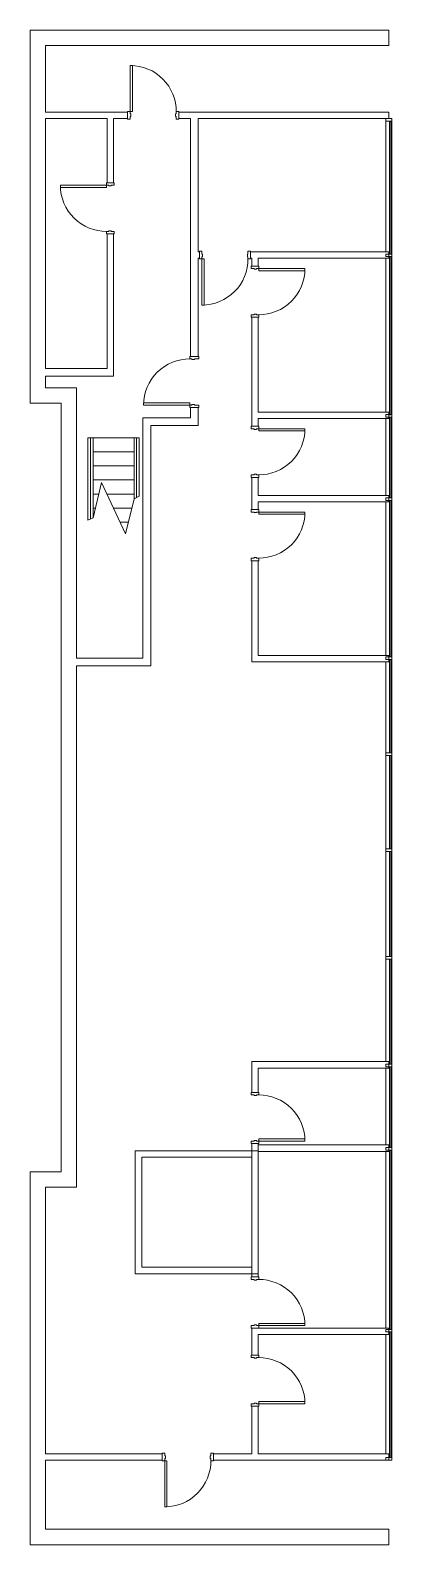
# Model space of a CAD drawing. Header units: inches. Extents: x 473 to 755, y 56 to 1238.
import ezdxf

# ---------------------------------------------------------------- set-up
doc = ezdxf.new("R2010")
doc.units = ezdxf.units.IN
doc.header["$MEASUREMENT"] = 0
for name, color, linetype, lineweight in [('A-DOOR', 31, 'Continuous', 9), ('A-DOOR-FRAM', 31, 'Continuous', 9), ('A-FLOR-HRAL', 11, 'Continuous', 9), ('A-GLAZ-CURT', 52, 'Continuous', 9), ('A-GLAZ-CWMG', 51, 'Continuous', 9), ('A-WALL', 113, 'Continuous', 9), ('I-WALL', 2, 'Continuous', 9), ('S-STRS', 31, 'Continuous', 9), ('S-STRS-MBND', 31, 'Continuous', 9)]:
    doc.layers.add(name, color=color, linetype=linetype, lineweight=lineweight)

# ---------------------------------------------------------------- blocks, each defined once
blk = doc.blocks.new('Door-Single_CE_ - HM Door-2_ HM Frame-5134103-LEVEL 2 Map Export')
at = {"layer": 'A-DOOR'}
for p, q in [((18, 39), (16.25, 39)), ((16.25, 39), (16.25, 3)), ((18, 39), (16.25, 39)), ((16.25, 39), (16.25, 3)), ((18, 3), (18, 39)), ((18, 3), (18, 39)), ((16.25, 3), (18, 3)), ((18, 3), (16.25, 3))]:
    blk.add_line(p, q, dxfattribs=at)
blk.add_arc((18, 3), 36, 90, 180.5, dxfattribs=at)
blk.add_arc((18, 3), 36, 90, 180.5, dxfattribs=at)
blk.add_arc((18, 3), 36, 90, 180.5, dxfattribs=at)
blk.add_arc((18, 3), 36, 90, 180.5, dxfattribs=at)
at = {"layer": 'A-DOOR-FRAM'}
for p, q in [((-18, 3), (-20, 3)), ((-20, 3), (-20, -3)), ((-18, 1.25), (-18, 3)), ((-17.5, 1.25), (-18, 1.25)), ((-17.5, -0.75), (-17.5, 1.25)), ((18, 1.25), (17.5, 1.25)), ((17.5, 1.25), (17.5, -0.75)), ((20, 3), (18, 3)), ((18, 3), (18, 1.25)), ((20, -3), (20, 3)), ((-20, -3), (-18, -3)), ((-18, -3), (-18, -0.75)), ((-18, -0.75), (-17.5, -0.75)), ((17.5, -0.75), (18, -0.75)), ((18, -0.75), (18, -3)), ((18, -3), (20, -3))]:
    blk.add_line(p, q, dxfattribs=at)
blk = doc.blocks.new('Door-Single_CE_ - HM Door-2_ HM Frame-5134525-LEVEL 2 Map Export')
at = {"layer": 'A-DOOR'}
for p, q in [((16.25, -39), (16.25, -3)), ((16.25, -3), (18, -3)), ((16.25, -39), (16.25, -3)), ((18, -3), (16.25, -3)), ((18, -3), (18, -39)), ((18, -3), (18, -39)), ((18, -39), (16.25, -39)), ((18, -39), (16.25, -39))]:
    blk.add_line(p, q, dxfattribs=at)
blk.add_arc((18, -3), 36, 179.5, 270, dxfattribs=at)
blk.add_arc((18, -3), 36, 179.5, 270, dxfattribs=at)
blk.add_arc((18, -3), 36, 179.5, 270, dxfattribs=at)
blk.add_arc((18, -3), 36, 179.5, 270, dxfattribs=at)
at = {"layer": 'A-DOOR-FRAM'}
for p, q in [((-20, 3), (-18, 3)), ((-20, -3), (-20, 3)), ((-18, 3), (-18, 0.75)), ((-18, 0.75), (-17.5, 0.75)), ((-17.5, 0.75), (-17.5, -1.25)), ((17.5, 0.75), (18, 0.75)), ((17.5, -1.25), (17.5, 0.75)), ((18, 3), (20, 3)), ((18, 0.75), (18, 3)), ((20, 3), (20, -3)), ((-18, -3), (-20, -3)), ((-18, -1.25), (-18, -3)), ((-17.5, -1.25), (-18, -1.25)), ((18, -1.25), (17.5, -1.25)), ((18, -3), (18, -1.25)), ((20, -3), (18, -3))]:
    blk.add_line(p, q, dxfattribs=at)
blk = doc.blocks.new('Railing - Railing-5137421-LEVEL 2 Map Export')
at = {"layer": 'A-FLOR-HRAL'}
for p, q in [((519.6, 920.4), (521.6, 920.4)), ((519.6, 920.4), (519.6, 857)), ((521.6, 920.4), (521.6, 857.9)), ((519.6, 857), (521.6, 857.9))]:
    blk.add_line(p, q, dxfattribs=at)
blk = doc.blocks.new('Railing - Railing-5137425-LEVEL 2 Map Export')
at = {"layer": 'A-FLOR-HRAL'}
for p, q in [((553.6, 920.4), (555.6, 920.4)), ((553.6, 920.4), (553.6, 872.8)), ((555.6, 920.4), (555.6, 873.8)), ((553.6, 872.8), (555.6, 873.8))]:
    blk.add_line(p, q, dxfattribs=at)
blk = doc.blocks.new('System Panel - zGlazed-5156566-LEVEL 2 Map Export')
at = {"layer": 'A-GLAZ-CURT'}
for p, q in [((51.8, 1.5), (-51.8, 1.5)), ((-51.8, 1.5), (-51.8, 0.5)), ((-51.8, 0.5), (51.8, 0.5)), ((51.8, 0.5), (51.8, 1.5))]:
    blk.add_line(p, q, dxfattribs=at)
blk = doc.blocks.new('Rectangular Mullion - 4 1_2_ x 2_ Rectangular_CE_-5156564-LEVEL 2 Map Export')
at = {"layer": 'A-GLAZ-CWMG'}
for p, q in [((750.3, 1065.4), (750.3, 1167.4)), ((754.8, 1063.7), (754.8, 1167.4))]:
    blk.add_line(p, q, dxfattribs=at)
blk = doc.blocks.new('Rectangular Mullion - 4 1_2_ x 2_ Rectangular_CE_-5156654-LEVEL 2 Map Export')
at = {"layer": 'A-GLAZ-CWMG'}
for p, q in [((-2, 2.25), (0, 2.25)), ((-2, -2.25), (-2, 2.25)), ((0, 2.25), (0, -2.25)), ((0, -2.25), (-2, -2.25))]:
    blk.add_line(p, q, dxfattribs=at)
blk = doc.blocks.new('Rectangular Mullion - 4 1_2_ x 2_ Rectangular_CE_-5139835-LEVEL 2 Map Export')
at = {"layer": 'A-GLAZ-CWMG'}
for p, q in [((0, 2.25), (-2, 2.25)), ((-2, 2.25), (-2, -2.25)), ((0, -2.25), (0, 2.25)), ((-2, -2.25), (0, -2.25))]:
    blk.add_line(p, q, dxfattribs=at)
blk = doc.blocks.new('System Panel - zGlazed-5156672-LEVEL 2 Map Export')
at = {"layer": 'A-GLAZ-CURT'}
for p, q in [((49, 1.5), (-49, 1.5)), ((-49, 1.5), (-49, 0.5)), ((-49, 0.5), (49, 0.5)), ((49, 0.5), (49, 1.5))]:
    blk.add_line(p, q, dxfattribs=at)
blk = doc.blocks.new('Rectangular Mullion - 4 1_2_ x 2_ Rectangular_CE_-5156671-LEVEL 2 Map Export')
at = {"layer": 'A-GLAZ-CWMG'}
for p, q in [((750.3, 127.4), (750.3, 220.4)), ((754.8, 124.4), (754.8, 222.4))]:
    blk.add_line(p, q, dxfattribs=at)
blk = doc.blocks.new('Rectangular Mullion - 4 1_2_ x 2_ Rectangular_CE_-5140226-LEVEL 2 Map Export')
at = {"layer": 'A-GLAZ-CWMG'}
for p, q in [((-1, 2.25), (1, 2.25)), ((-1, -2.25), (-1, 2.25)), ((1, 2.25), (1, -2.25)), ((1, -2.25), (-1, -2.25))]:
    blk.add_line(p, q, dxfattribs=at)
blk = doc.blocks.new('System Panel - zGlazed-5140339-LEVEL 2 Map Export')
at = {"layer": 'A-GLAZ-CURT'}
for p, q in [((70, 1.5), (-70, 1.5)), ((-70, 1.5), (-70, 0.5)), ((-70, 0.5), (70, 0.5)), ((70, 0.5), (70, 1.5))]:
    blk.add_line(p, q, dxfattribs=at)
blk = doc.blocks.new('Rectangular Mullion - 4 1_2_ x 2_ Rectangular_CE_-5140337-LEVEL 2 Map Export')
at = {"layer": 'A-GLAZ-CWMG'}
for p, q in [((750.3, 225.4), (750.3, 363.4)), ((754.8, 224.4), (754.8, 364.4))]:
    blk.add_line(p, q, dxfattribs=at)
blk = doc.blocks.new('System Panel - zGlazed-5140404-LEVEL 2 Map Export')
at = {"layer": 'A-GLAZ-CURT'}
for p, q in [((31.5, 1.5), (-31.5, 1.5)), ((-31.5, 1.5), (-31.5, 0.5)), ((-31.5, 0.5), (31.5, 0.5)), ((31.5, 0.5), (31.5, 1.5))]:
    blk.add_line(p, q, dxfattribs=at)
blk = doc.blocks.new('Rectangular Mullion - 4 1_2_ x 2_ Rectangular_CE_-5140402-LEVEL 2 Map Export')
at = {"layer": 'A-GLAZ-CWMG'}
for p, q in [((750.3, 368.4), (750.3, 428.4)), ((754.8, 366.4), (754.8, 429.4))]:
    blk.add_line(p, q, dxfattribs=at)
blk = doc.blocks.new('System Panel - zGlazed-5140949-LEVEL 2 Map Export')
at = {"layer": 'A-GLAZ-CURT'}
for p, q in [((36.5, 1.5), (-36.5, 1.5)), ((-36.5, 1.5), (-36.5, 0.5)), ((-36.5, 0.5), (36.5, 0.5)), ((36.5, 0.5), (36.5, 1.5))]:
    blk.add_line(p, q, dxfattribs=at)
blk = doc.blocks.new('Rectangular Mullion - 4 1_2_ x 2_ Rectangular_CE_-5140947-LEVEL 2 Map Export')
at = {"layer": 'A-GLAZ-CWMG'}
for p, q in [((750.3, 674.4), (750.3, 745.4)), ((754.8, 674.4), (754.8, 747.4))]:
    blk.add_line(p, q, dxfattribs=at)
blk = doc.blocks.new('System Panel - zGlazed-5140564-LEVEL 2 Map Export')
at = {"layer": 'A-GLAZ-CURT'}
for p, q in [((61, 1.5), (-61, 1.5)), ((-61, 1.5), (-61, 0.5)), ((-61, 0.5), (61, 0.5)), ((61, 0.5), (61, 1.5))]:
    blk.add_line(p, q, dxfattribs=at)
blk = doc.blocks.new('Rectangular Mullion - 4 1_2_ x 2_ Rectangular_CE_-5140562-LEVEL 2 Map Export')
at = {"layer": 'A-GLAZ-CWMG'}
for p, q in [((750.3, 750.4), (750.3, 870.4)), ((754.8, 749.4), (754.8, 871.4))]:
    blk.add_line(p, q, dxfattribs=at)
blk = doc.blocks.new('System Panel - zGlazed-5140703-LEVEL 2 Map Export')
at = {"layer": 'A-GLAZ-CURT'}
for p, q in [((61.7, 1.5), (-61.7, 1.5)), ((-61.7, 1.5), (-61.7, 0.5)), ((-61.7, 0.5), (61.7, 0.5)), ((61.7, 0.5), (61.7, 1.5))]:
    blk.add_line(p, q, dxfattribs=at)
blk = doc.blocks.new('Rectangular Mullion - 4 1_2_ x 2_ Rectangular_CE_-5140701-LEVEL 2 Map Export')
at = {"layer": 'A-GLAZ-CWMG'}
for p, q in [((750.3, 940.4), (750.3, 1060.4)), ((754.8, 938.4), (754.8, 1061.7))]:
    blk.add_line(p, q, dxfattribs=at)
blk = doc.blocks.new('System Panel - zGlazed-5140875-LEVEL 2 Map Export')
at = {"layer": 'A-GLAZ-CURT'}
for p, q in [((41, 1.5), (-41, 1.5)), ((-41, 1.5), (-41, 0.5)), ((-41, 0.5), (41, 0.5)), ((41, 0.5), (41, 1.5))]:
    blk.add_line(p, q, dxfattribs=at)
blk = doc.blocks.new('Rectangular Mullion - 4 1_2_ x 2_ Rectangular_CE_-5140874-LEVEL 2 Map Export')
at = {"layer": 'A-GLAZ-CWMG'}
for p, q in [((750.3, 515.4), (750.3, 597.4)), ((754.8, 515.4), (754.8, 597.4))]:
    blk.add_line(p, q, dxfattribs=at)
blk = doc.blocks.new('Rectangular Mullion - 4 1_2_ x 2_ Rectangular_CE_-V1-LEVEL 2 Map Export')
at = {"layer": 'A-GLAZ-CWMG'}
for p, q in [((750.3, 433.4), (750.3, 513.4)), ((754.8, 431.4), (754.8, 513.4))]:
    blk.add_line(p, q, dxfattribs=at)
blk = doc.blocks.new('Rectangular Mullion - 4 1_2_ x 2_ Rectangular_CE_-V2-LEVEL 2 Map Export')
at = {"layer": 'A-GLAZ-CWMG'}
for p, q in [((750.3, 599.4), (750.3, 672.4)), ((754.8, 599.4), (754.8, 672.4))]:
    blk.add_line(p, q, dxfattribs=at)
blk = doc.blocks.new('Door-Single_CE_ - HM Door-2_ HM Frame-5141869-LEVEL 2 Map Export')
at = {"layer": 'A-DOOR'}
for p, q in [((16.25, -39.5), (16.25, -3.5)), ((16.25, -3.5), (18, -3.5)), ((16.25, -39.5), (16.25, -3.5)), ((18, -3.5), (16.25, -3.5)), ((18, -3.5), (18, -39.5)), ((18, -3.5), (18, -39.5)), ((18, -39.5), (16.25, -39.5)), ((18, -39.5), (16.25, -39.5))]:
    blk.add_line(p, q, dxfattribs=at)
blk.add_arc((18, -3.5), 36, 179.5, 270, dxfattribs=at)
blk.add_arc((18, -3.5), 36, 179.5, 270, dxfattribs=at)
blk.add_arc((18, -3.5), 36, 179.5, 270, dxfattribs=at)
blk.add_arc((18, -3.5), 36, 179.5, 270, dxfattribs=at)
at = {"layer": 'A-DOOR-FRAM'}
for p, q in [((-20, 3.5), (-18, 3.5)), ((-20, -3.5), (-20, 3.5)), ((-18, 3.5), (-18, 0.25)), ((-18, 0.25), (-17.5, 0.25)), ((-17.5, 0.25), (-17.5, -1.75)), ((17.5, 0.25), (18, 0.25)), ((17.5, -1.75), (17.5, 0.25)), ((18, 3.5), (20, 3.5)), ((18, 0.25), (18, 3.5)), ((20, 3.5), (20, -3.5)), ((-18, -3.5), (-20, -3.5)), ((-18, -1.75), (-18, -3.5)), ((-17.5, -1.75), (-18, -1.75)), ((18, -1.75), (17.5, -1.75)), ((18, -3.5), (18, -1.75)), ((20, -3.5), (18, -3.5))]:
    blk.add_line(p, q, dxfattribs=at)

msp = doc.modelspace()

# ---------------------------------------------------------------- linework, layer by layer
at = {"layer": 'A-WALL', "lineweight": 15}
for p, q in [((752.6, 1238.4), (472.6, 1238.4)), ((472.6, 1238.4), (472.6, 947.4)), ((752.6, 1226.4), (752.6, 1238.4)), ((484.6, 1226.4), (752.6, 1226.4)), ((484.6, 1174.4), (484.6, 1226.4)), ((484.6, 974.4), (484.6, 1169.4)), ((597.6, 1169.4), (597.6, 983.9)), ((603.6, 1065.4), (603.6, 1169.4)), ((603.6, 983.9), (603.6, 1060.4)), ((597.6, 983.9), (603.6, 983.9)), ((532.6, 974.4), (484.6, 974.4)), ((537.6, 968.4), (537.6, 974.4)), ((484.6, 959.4), (484.6, 968.4)), ((484.6, 968.4), (537.6, 968.4)), ((508.6, 959.4), (484.6, 959.4)), ((508.6, 748.4), (508.6, 959.4)), ((472.6, 947.4), (496.6, 947.4)), ((496.6, 947.4), (496.6, 347.4)), ((560.6, 935.9), (560.6, 748.4)), ((597.6, 935.9), (560.6, 935.9)), ((597.6, 943.9), (597.6, 935.9)), ((603.6, 943.9), (597.6, 943.9)), ((603.6, 929.9), (603.6, 943.9)), ((566.6, 742.4), (566.6, 929.9)), ((566.6, 929.9), (603.6, 929.9)), ((560.6, 748.4), (508.6, 748.4)), ((508.6, 335.4), (508.6, 742.4)), ((508.6, 742.4), (566.6, 742.4)), ((496.6, 347.4), (472.6, 347.4)), ((472.6, 347.4), (472.6, 56.4)), ((484.6, 335.4), (508.6, 335.4)), ((484.6, 127.4), (484.6, 335.4)), ((484.6, 68.4), (484.6, 122.4)), ((752.6, 68.4), (484.6, 68.4)), ((752.6, 56.4), (752.6, 68.4)), ((472.6, 56.4), (752.6, 56.4))]:
    msp.add_line(p, q, dxfattribs=at)
at = {"layer": 'I-WALL', "lineweight": 15}
for p, q in [((548.6, 1174.4), (484.6, 1174.4)), ((548.6, 1169.4), (548.6, 1174.4)), ((752.6, 1174.4), (588.6, 1174.4)), ((588.6, 1174.4), (588.6, 1169.4)), ((752.6, 1169.4), (752.6, 1174.4)), ((484.6, 1169.4), (532.6, 1169.4)), ((532.6, 1169.4), (532.6, 1119.4)), ((537.6, 1169.4), (548.6, 1169.4)), ((537.6, 1119.4), (537.6, 1169.4)), ((588.6, 1169.4), (597.6, 1169.4)), ((603.6, 1169.4), (752.6, 1169.4)), ((532.6, 1119.4), (537.6, 1119.4)), ((532.6, 1079.4), (532.6, 974.4)), ((537.6, 1079.4), (532.6, 1079.4)), ((537.6, 974.4), (537.6, 1079.4)), ((604.6, 1065.4), (603.6, 1065.4)), ((604.6, 1060.4), (604.6, 1065.4)), ((752.6, 1065.4), (644.6, 1065.4)), ((644.6, 1065.4), (644.6, 1060.4)), ((752.6, 1060.4), (752.6, 1065.4)), ((603.6, 1060.4), (604.6, 1060.4)), ((644.6, 1060.4), (645.6, 1060.4)), ((645.6, 1060.4), (645.6, 1054.4)), ((645.6, 1054.4), (650.6, 1054.4)), ((650.6, 1054.4), (650.6, 1060.4)), ((650.6, 1060.4), (752.6, 1060.4)), ((645.6, 1014.4), (645.6, 929.4)), ((650.6, 1014.4), (645.6, 1014.4)), ((650.6, 940.4), (650.6, 1014.4)), ((752.6, 940.4), (650.6, 940.4)), ((650.6, 929.4), (650.6, 935.4)), ((650.6, 935.4), (752.6, 935.4)), ((752.6, 935.4), (752.6, 940.4)), ((645.6, 929.4), (650.6, 929.4)), ((645.6, 889.4), (645.6, 864.4)), ((650.6, 889.4), (645.6, 889.4)), ((650.6, 875.4), (650.6, 889.4)), ((752.6, 875.4), (650.6, 875.4)), ((752.6, 870.4), (752.6, 875.4)), ((645.6, 864.4), (650.6, 864.4)), ((650.6, 864.4), (650.6, 870.4)), ((650.6, 870.4), (752.6, 870.4)), ((645.6, 824.4), (645.6, 745.4)), ((650.6, 824.4), (645.6, 824.4)), ((650.6, 750.4), (650.6, 824.4)), ((645.6, 745.4), (752.6, 745.4)), ((752.6, 750.4), (650.6, 750.4)), ((752.6, 745.4), (752.6, 750.4)), ((752.6, 433.4), (645.6, 433.4)), ((645.6, 433.4), (645.6, 409.4)), ((650.6, 428.4), (752.6, 428.4)), ((650.6, 409.4), (650.6, 428.4)), ((752.6, 428.4), (752.6, 433.4)), ((645.6, 409.4), (650.6, 409.4)), ((645.6, 369.4), (645.6, 265.4)), ((650.6, 369.4), (645.6, 369.4)), ((650.6, 265.4), (650.6, 369.4)), ((752.6, 368.4), (650.6, 368.4)), ((752.6, 363.4), (752.6, 368.4)), ((650.6, 363.9), (554.6, 363.9)), ((554.6, 363.9), (554.6, 267.9)), ((559.6, 358.9), (645.6, 358.9)), ((559.6, 272.9), (559.6, 358.9)), ((650.6, 363.4), (752.6, 363.4)), ((645.6, 272.9), (559.6, 272.9)), ((554.6, 267.9), (650.6, 267.9)), ((645.6, 265.4), (650.6, 265.4)), ((645.6, 225.4), (645.6, 204.4)), ((752.6, 225.4), (645.6, 225.4)), ((752.6, 220.4), (752.6, 225.4)), ((650.6, 204.4), (650.6, 220.4)), ((650.6, 220.4), (752.6, 220.4)), ((645.6, 204.4), (650.6, 204.4)), ((645.6, 164.4), (645.6, 127.4)), ((650.6, 164.4), (645.6, 164.4)), ((650.6, 127.4), (650.6, 164.4)), ((575.6, 127.4), (484.6, 127.4)), ((484.6, 122.4), (575.6, 122.4)), ((575.6, 122.4), (575.6, 127.4)), ((645.6, 127.4), (615.6, 127.4)), ((615.6, 127.4), (615.6, 122.4)), ((615.6, 122.4), (752.6, 122.4)), ((752.6, 127.4), (650.6, 127.4)), ((752.6, 122.4), (752.6, 127.4))]:
    msp.add_line(p, q, dxfattribs=at)
at = {"layer": 'S-STRS'}
for p, q in [((519.6, 920.4), (517.6, 920.4)), ((517.6, 920.4), (517.6, 856.1)), ((553.6, 920.4), (521.6, 920.4)), ((557.6, 920.4), (555.6, 920.4)), ((557.6, 920.4), (557.6, 874.7)), ((553.6, 909.4), (521.6, 909.4)), ((553.6, 898.4), (521.6, 898.4)), ((553.6, 887.4), (521.6, 887.4)), ((526.1, 876.4), (521.6, 876.4)), ((553.6, 876.4), (532.5, 876.4)), ((523.4, 865.4), (521.6, 865.4)), ((551.8, 865.4), (537.6, 865.4)), ((549.1, 854.4), (542.7, 854.4))]:
    msp.add_line(p, q, dxfattribs=at)
at = {"layer": 'S-STRS-MBND'}
for p, q in [((521.6, 857.9), (528.3, 885.4)), ((528.3, 885.4), (546.9, 845.4)), ((553.6, 872.8), (557.6, 874.7)), ((546.9, 845.4), (553.6, 872.8)), ((517.6, 856.1), (521.6, 857.9))]:
    msp.add_line(p, q, dxfattribs=at)

# ---------------------------------------------------------------- block references
at = {"layer": 'A-DOOR'}
for name, p, rotation in [('Door-Single_CE_ - HM Door-2_ HM Frame-5134525-LEVEL 2 Map Export', (568.6, 1171.9), 180), ('Door-Single_CE_ - HM Door-2_ HM Frame-5134103-LEVEL 2 Map Export', (535.1, 1099.4), 89.99999999999947), ('Door-Single_CE_ - HM Door-2_ HM Frame-5134103-LEVEL 2 Map Export', (624.6, 1062.9), 180), ('Door-Single_CE_ - HM Door-2_ HM Frame-5134525-LEVEL 2 Map Export', (648.1, 1034.4), 89.99999999999955), ('Door-Single_CE_ - HM Door-2_ HM Frame-5141869-LEVEL 2 Map Export', (600.6, 963.9), 269.9999999999993), ('Door-Single_CE_ - HM Door-2_ HM Frame-5134525-LEVEL 2 Map Export', (648.1, 909.4), 89.99999999999955), ('Door-Single_CE_ - HM Door-2_ HM Frame-5134525-LEVEL 2 Map Export', (648.1, 844.4), 89.99999999999955), ('Door-Single_CE_ - HM Door-2_ HM Frame-5134103-LEVEL 2 Map Export', (648.1, 389.4), 269.9999999999995), ('Door-Single_CE_ - HM Door-2_ HM Frame-5134103-LEVEL 2 Map Export', (648.1, 245.4), 269.9999999999995), ('Door-Single_CE_ - HM Door-2_ HM Frame-5134103-LEVEL 2 Map Export', (648.1, 184.4), 269.9999999999995), ('Door-Single_CE_ - HM Door-2_ HM Frame-5134103-LEVEL 2 Map Export', (595.6, 124.9), 180)]:
    msp.add_blockref(name, p, dxfattribs=dict(at, rotation=rotation))
at = {"layer": 'A-FLOR-HRAL'}
for name in ['Railing - Railing-5137421-LEVEL 2 Map Export', 'Railing - Railing-5137425-LEVEL 2 Map Export']:
    msp.add_blockref(name, (0, 0), dxfattribs=at)
at = {"layer": 'A-GLAZ-CURT', "rotation": 269.9999999999995}
for name, p in [('System Panel - zGlazed-5156566-LEVEL 2 Map Export', (752.6, 1115.5)), ('System Panel - zGlazed-5140703-LEVEL 2 Map Export', (752.6, 1000)), ('System Panel - zGlazed-5140404-LEVEL 2 Map Export', (752.6, 904.9)), ('System Panel - zGlazed-5140564-LEVEL 2 Map Export', (752.6, 810.4)), ('System Panel - zGlazed-5140949-LEVEL 2 Map Export', (752.6, 710.9)), ('System Panel - zGlazed-5140949-LEVEL 2 Map Export', (752.6, 635.9)), ('System Panel - zGlazed-5140875-LEVEL 2 Map Export', (752.6, 556.4)), ('System Panel - zGlazed-5140875-LEVEL 2 Map Export', (752.6, 472.4)), ('System Panel - zGlazed-5140404-LEVEL 2 Map Export', (752.6, 397.9)), ('System Panel - zGlazed-5140339-LEVEL 2 Map Export', (752.6, 294.4)), ('System Panel - zGlazed-5156672-LEVEL 2 Map Export', (752.6, 173.4))]:
    msp.add_blockref(name, p, dxfattribs=at)
at = {"layer": 'A-GLAZ-CWMG', "rotation": 89.99999999999955}
msp.add_blockref('Rectangular Mullion - 4 1_2_ x 2_ Rectangular_CE_-5139835-LEVEL 2 Map Export', (752.6, 1169.4), dxfattribs=at)
at = {"layer": 'A-GLAZ-CWMG'}
for name, p in [('Rectangular Mullion - 4 1_2_ x 2_ Rectangular_CE_-5156564-LEVEL 2 Map Export', (0, 0)), ('Rectangular Mullion - 4 1_2_ x 2_ Rectangular_CE_-5140701-LEVEL 2 Map Export', (0, 0)), ('Rectangular Mullion - 4 1_2_ x 2_ Rectangular_CE_-5140402-LEVEL 2 Map Export', (0, 507)), ('Rectangular Mullion - 4 1_2_ x 2_ Rectangular_CE_-5140562-LEVEL 2 Map Export', (0, 0)), ('Rectangular Mullion - 4 1_2_ x 2_ Rectangular_CE_-5140947-LEVEL 2 Map Export', (0, 0)), ('Rectangular Mullion - 4 1_2_ x 2_ Rectangular_CE_-V2-LEVEL 2 Map Export', (0, 0)), ('Rectangular Mullion - 4 1_2_ x 2_ Rectangular_CE_-5140874-LEVEL 2 Map Export', (0, 0)), ('Rectangular Mullion - 4 1_2_ x 2_ Rectangular_CE_-V1-LEVEL 2 Map Export', (0, 0)), ('Rectangular Mullion - 4 1_2_ x 2_ Rectangular_CE_-5140402-LEVEL 2 Map Export', (0, 0)), ('Rectangular Mullion - 4 1_2_ x 2_ Rectangular_CE_-5140337-LEVEL 2 Map Export', (0, 0)), ('Rectangular Mullion - 4 1_2_ x 2_ Rectangular_CE_-5156671-LEVEL 2 Map Export', (0, 0))]:
    msp.add_blockref(name, p, dxfattribs=at)
at = {"layer": 'A-GLAZ-CWMG', "extrusion": (0, 0, -1), "rotation": 270.0000000000005}
for name, p in [('Rectangular Mullion - 4 1_2_ x 2_ Rectangular_CE_-5140226-LEVEL 2 Map Export', (-752.6, 1062.7)), ('Rectangular Mullion - 4 1_2_ x 2_ Rectangular_CE_-5140226-LEVEL 2 Map Export', (-752.6, 937.4)), ('Rectangular Mullion - 4 1_2_ x 2_ Rectangular_CE_-5140226-LEVEL 2 Map Export', (-752.6, 872.4)), ('Rectangular Mullion - 4 1_2_ x 2_ Rectangular_CE_-5140226-LEVEL 2 Map Export', (-752.6, 748.4)), ('Rectangular Mullion - 4 1_2_ x 2_ Rectangular_CE_-5140226-LEVEL 2 Map Export', (-752.6, 673.4)), ('Rectangular Mullion - 4 1_2_ x 2_ Rectangular_CE_-5140226-LEVEL 2 Map Export', (-752.6, 598.4)), ('Rectangular Mullion - 4 1_2_ x 2_ Rectangular_CE_-5140226-LEVEL 2 Map Export', (-752.6, 514.4)), ('Rectangular Mullion - 4 1_2_ x 2_ Rectangular_CE_-5140226-LEVEL 2 Map Export', (-752.6, 430.4)), ('Rectangular Mullion - 4 1_2_ x 2_ Rectangular_CE_-5140226-LEVEL 2 Map Export', (-752.6, 365.4)), ('Rectangular Mullion - 4 1_2_ x 2_ Rectangular_CE_-5140226-LEVEL 2 Map Export', (-752.6, 223.4)), ('Rectangular Mullion - 4 1_2_ x 2_ Rectangular_CE_-5156654-LEVEL 2 Map Export', (-752.6, 122.4))]:
    msp.add_blockref(name, p, dxfattribs=at)

doc.saveas('drawing.dxf')
